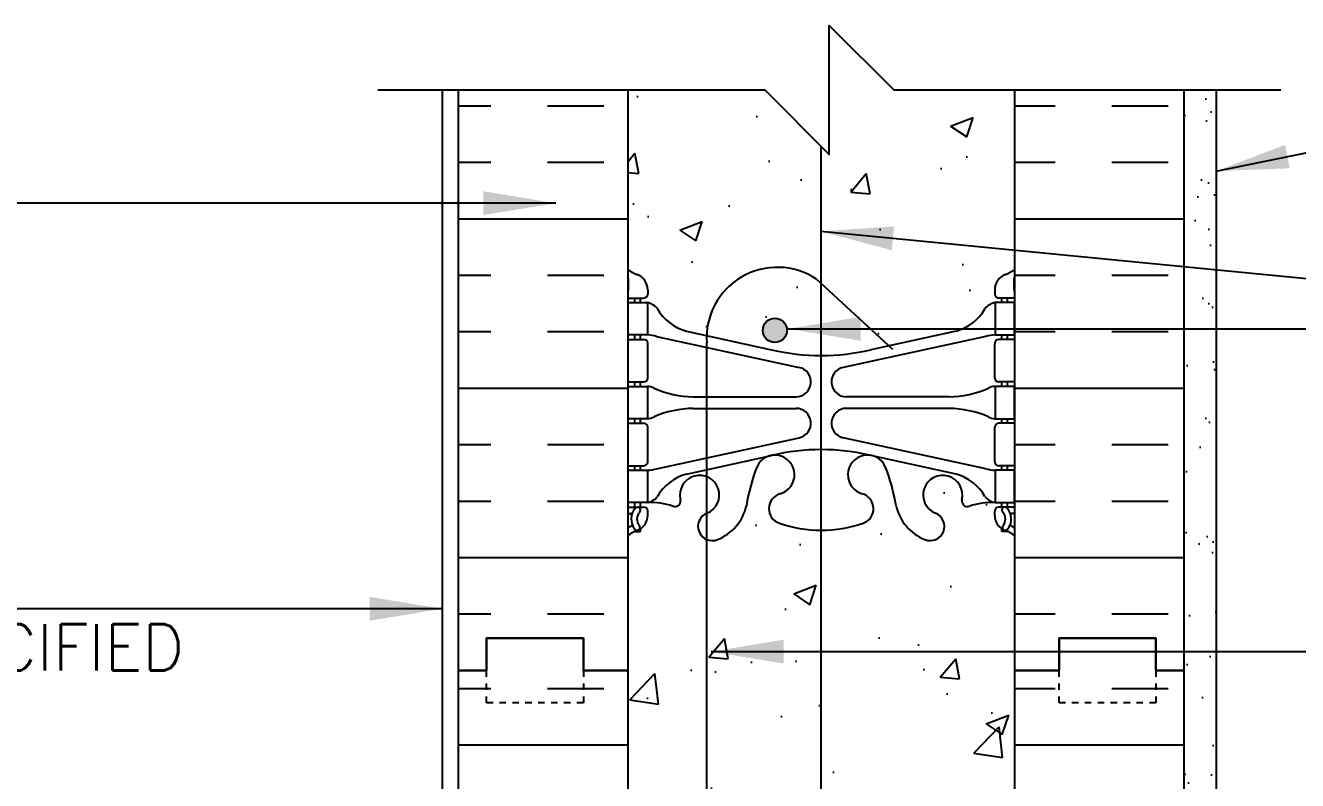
# Model space of a CAD drawing. Header units: inches. Extents: x -6.4 to 42.3, y 55.7 to 149.3.
# Drawn here: x 6.08 to 25.8, y 137.24 to 148.94 of the extents above; entities that cross this region are included whole.
import ezdxf

# ---------------------------------------------------------------- set-up
doc = ezdxf.new("R2010")
doc.units = ezdxf.units.IN
doc.header["$LTSCALE"] = 0.5
doc.header["$MEASUREMENT"] = 0
doc.linetypes.add('DASHED2', pattern=[0.375, 0.25, -0.125])
for name, color, linetype in [('HATCH', 12, 'Continuous'), ('LINE18', 9, 'Continuous'), ('line25', 2, 'Continuous'), ('LINE50', 5, 'Continuous'), ('LINE65', 3, 'Continuous'), ('LINE9', 9, 'Continuous'), ('TEXT', 4, 'Continuous'), ('Web_Edge', 9, 'Continuous')]:
    doc.layers.add(name, color=color, linetype=linetype)
doc.styles.add('DIM', font='romans.shx', dxfattribs={"width": 0.7})
doc.styles.get("Standard").update_dxf_attribs({"font": 'romans.shx', "height": 0.75})
doc.dimstyles.new('ext_12', dxfattribs={"dimscale": 12, "dimtxt": 0.09375, "dimasz": 0.09375, "dimexe": 0.09375, "dimexo": 0.0625, "dimgap": 0.0625, "dimtad": 1, "dimdec": 1, "dimzin": 2, "dimdsep": 46, "dimlunit": 4, "dimtxsty": 'DIM', "dimcen": 0.09, "dimdle": 0.09375, "dimclrt": 4, "dimadec": 0, "dimazin": 0, "dimtfac": 1, "dimtdec": 1, "dimtmove": 1, "dimatfit": 3, "dimfxl": 1, "dimfrac": 2, "dimtolj": 1, "dimtzin": 0, "dimarcsym": 0})

msp = doc.modelspace()

# ---------------------------------------------------------------- hatches: boundary and pattern name
at = {"layer": 'HATCH'}
h = msp.add_hatch(dxfattribs=at)
h.set_pattern_fill('AR-CONC', color=256, scale=0.5)
h.paths.add_polyline_path([(21.2160978, 87.5395802), (21.1110978, 87.5395802, -0.1889729321), (20.9552288, 87.6344247, 0.1963228336), (20.5060978, 87.9806844), (19.1842423, 88.27118, 0.0577946906), (18.4161015, 88.3602665, 0.0577946906), (17.6479607, 88.27118), (16.3261051, 87.9806844, 0.1963228336), (15.8769742, 87.6344247, -0.1889729321), (15.7211051, 87.5395802), (15.6161051, 87.5395802), (15.6161051, 87.4695802), (15.6636051, 87.4695802, -0.4142135624), (15.7261051, 87.4070802), (15.7261051, 87.3395802, -0.3178372452), (15.5594384, 87.1038779, 0.0824145898), (15.4161015, 87.0247715), (15.4161015, 85.498284), (17.4161015, 85.4982726), (18.4161015, 84.4982726), (18.4161015, 86.4982726), (19.4161015, 85.4982726), (21.4161015, 85.4982883), (21.4161015, 87.0247715, 0.0824145898), (21.2727645, 87.1038779, -0.3178372452), (21.1060978, 87.3395802), (21.1060978, 87.4070802, -0.4142135624), (21.1685978, 87.4695802), (21.2160978, 87.4695802)])
h.paths.add_polyline_path([(21.4161015, 93.2434075), (21.4161015, 93.9721406), (21.3411015, 93.7421406, -0.6), (21.2411015, 93.7421406), (21.1921884, 93.8921406), (21.0661015, 93.8921406, -0.4142135624), (21.0161015, 93.9421406), (21.0161015, 93.9721406), (20.9161015, 93.9721406), (20.9161015, 95.4874551, 0.2589583705), (20.6569609, 95.9542535, -0.3113104134), (20.6004014, 96.0843974, 2.1272927511), (20.1878158, 95.8599067, -1), (20.0243872, 95.4513837, -0.3253062267), (19.5578124, 96.1935496, 0.1048804382), (19.3854166, 97.005361, 1.4229132431), (19.0519098, 96.5382762, -0.7355925422), (19.0646946, 96.0802297, -0.0827551475), (18.4161015, 95.9721406, -0.0827551475), (17.7675083, 96.0802297, -0.7355925422), (17.7802932, 96.5382762, 1.4229132431), (17.4467863, 97.005361, 0.1048804382), (17.2743905, 96.1935496, -0.3253062267), (16.8078158, 95.4513837, -1), (16.6443872, 95.8599067, 2.1272927511), (16.2318015, 96.0843974, -0.3113104134), (16.175242, 95.9542535, 0.2589583705), (15.9161015, 95.4874551), (15.9161015, 93.9721406), (15.8161015, 93.9721406), (15.8161015, 93.9421406, -0.4142135624), (15.7661015, 93.8921406), (15.6400145, 93.8921406), (15.5911015, 93.7421406, -0.6), (15.4911015, 93.7421406), (15.4161015, 93.9721406), (15.4161015, 91.1543889, 0.0643975703), (15.5261051, 91.0884294), (15.6161051, 91.0884294), (15.6161051, 91.0467034, -0.2490694202), (15.7261051, 90.8395802), (15.7261051, 90.7720802, -0.4142135624), (15.6636051, 90.7095802), (15.6161051, 90.7095802), (15.6161051, 90.6395802), (15.7211051, 90.6395802, 0.1004604156), (16.1148036, 90.696743, -0.6014354321), (16.234307, 90.5918596, 2.1820948247), (16.6443872, 90.804769, -1), (16.8078158, 91.2132921, -0.2443795114), (17.2562236, 90.6925352, 0.0531565226), (17.4220631, 90.0784536, 0.2232530871), (17.6223909, 89.9135997), (17.6420092, 89.9092883, 0.9554715931), (17.7802932, 90.5027583, -0.7355925422), (17.7675083, 90.9608049, -0.0827551475), (18.4161015, 91.0688939, -0.0827551475), (19.0646946, 90.9608049, -0.7355925422), (19.0519098, 90.5027583, 0.9554715931), (19.1901937, 89.9092883), (19.2098121, 89.9135997, 0.2232530871), (19.4101399, 90.0784536, 0.0531565226), (19.5759793, 90.6925352, -0.2443795114), (20.0243872, 91.2132921, -1), (20.1878158, 90.804769, 2.1820948247), (20.5978959, 90.5918596, -0.6014354321), (20.7173994, 90.696743, 0.1004604156), (21.1110978, 90.6395802), (21.2160978, 90.6395802), (21.2160978, 90.7095802), (21.1685978, 90.7095802, -0.4142135624), (21.1060978, 90.7720802), (21.1060978, 90.8395802, -0.2490694202), (21.2160978, 91.0467034), (21.2160978, 91.0884294), (21.3060978, 91.0884294, 0.0643975703), (21.4161015, 91.1543889)])
h.paths.add_polyline_path([(18.3011006, 97.9779499, 0.4135815914), (17.9261015, 98.3521406), (16.5411015, 98.3521406, 0.4142135624), (15.9161015, 97.7271406), (15.9161015, 97.2004129, 0.5490706968), (16.4500553, 96.8607679), (17.4623785, 97.3345352, -0.0530942443), (17.9129196, 97.4896791, 0.3501185223)])
h.paths.add_polyline_path([(17.9129196, 99.3946021, -0.0530942443), (17.4623785, 99.549746), (16.4500553, 100.0235132, 0.5490706968), (15.9161015, 99.6838683), (15.9161015, 99.1571406, 0.4142135624), (16.5411015, 98.5321406), (17.9261015, 98.5321406, 0.4135815914), (18.3011006, 98.9063313, 0.3501185223)])
h.paths.add_polyline_path([(20.9161015, 99.1571406), (20.9161015, 99.6838683, 0.5490706968), (20.3821476, 100.0235132), (19.3698244, 99.549746, -0.0530942443), (18.9192833, 99.3946021, 0.3501185223), (18.5311023, 98.9063313, 0.4135815914), (18.9061015, 98.5321406), (20.2911015, 98.5321406, 0.4142135624)])
h.paths.add_polyline_path([(20.9161015, 97.7271406, 0.4142135624), (20.2911015, 98.3521406), (18.9061015, 98.3521406, 0.4135815914), (18.5311023, 97.9779499, 0.3501185223), (18.9192833, 97.4896791, -0.0530942443), (19.3698244, 97.3345352), (20.3821476, 96.8607679, 0.5490706968), (20.9161015, 97.2004129)])
h.paths.add_polyline_path([(20.9161015, 101.9310575), (20.7961015, 102.1310575), (20.7961015, 102.2434075), (20.7961015, 102.3557575), (20.9161015, 102.5557575), (20.9161015, 103.6966272, 0.2910966595), (20.6280399, 104.1494872), (19.3698244, 104.738332, 0.0933692721), (18.5629761, 104.9456635, 0.0163324644), (18.4161015, 104.9504624, 0.1098692817), (17.4623785, 104.738332), (16.204163, 104.1494872, 0.2910966595), (15.9161015, 103.6966272), (15.9161015, 102.5557575), (16.0361015, 102.3557575), (16.0361015, 102.2434075), (16.0361015, 102.1310575), (15.9161015, 101.9310575), (15.9161015, 100.7901877, 0.2910966595), (16.204163, 100.3373278), (17.4623785, 99.7484829, 0.1098692817), (18.4161015, 99.5363525, 0.1098692817), (19.3698244, 99.7484829), (20.6280399, 100.3373278, 0.2910966595), (20.9161015, 100.7901877)])
h.paths.add_polyline_path([(18.207655, 105.288492, 0.1570718047), (18.3011006, 105.5804837, 0.4135815914), (17.9261015, 105.9546743), (16.5411015, 105.9546743, 0.4142135624), (15.9161015, 105.3296743), (15.9161015, 104.8029466, 0.5490706968), (16.4500553, 104.4633017), (17.4623785, 104.9370689, -0.0530942443), (17.9129196, 105.0922128, 0.1829837551)])
h.paths.add_polyline_path([(18.3011006, 106.508865, 0.3501185224), (17.9129196, 106.9971359, -0.0530942443), (17.4623785, 107.1522797), (16.4500553, 107.626047, 0.5490706968), (15.9161015, 107.2864021), (15.9161015, 106.7596743, 0.4142135624), (16.5411015, 106.1346743), (17.9261015, 106.1346743, 0.4135815914)], flags=17)
h.paths.add_polyline_path([(20.9161015, 106.7596743), (20.9161015, 107.2864021, 0.5490706968), (20.3821476, 107.626047), (19.3698244, 107.1522797, -0.0516454986), (18.9319485, 107.0000804, -0.001444784), (18.9192833, 106.9971359, 0.3501185223), (18.5311023, 106.508865, 0.4135815914), (18.9061015, 106.1346743), (20.2911015, 106.1346743, 0.4142135624)], flags=17)
h.paths.add_polyline_path([(20.9161015, 105.3296743, 0.4142135624), (20.2911015, 105.9546743), (18.9061015, 105.9546743, 0.4135815914), (18.5311023, 105.5804837, 0.3501185223), (18.9192833, 105.0922128, -0.0530942443), (19.3698244, 104.9370689), (20.3821476, 104.4633017, 0.5490706968), (20.9161015, 104.8029466)])
h.paths.add_polyline_path([(24.0411015, 111.2434075), (12.7911015, 111.2434075), (12.7911015, 107.2434075), (15.4161015, 104.6184075), (15.4161015, 108.9993599), (15.9161015, 108.9993599, 0.2589583705), (16.175242, 108.5325614, -0.3113104134), (16.2318015, 108.4024175, 2.1272927511), (16.6443872, 108.6269082, -1), (16.8078158, 109.0354312, -0.3253062267), (17.2743905, 108.2932653, 0.1048804382), (17.4467863, 107.4814539, 1.4229132431), (17.7802932, 107.9485387, -0.7355925422), (17.7675083, 108.4065853, -0.0827551475), (18.4161015, 108.5146743, -0.0827551475), (19.0646946, 108.4065853, -0.7355925422), (19.0519098, 107.9485387, 1.4229132431), (19.3854166, 107.4814539, 0.1048804382), (19.5578124, 108.2932653, -0.3253062267), (20.0243872, 109.0354312, -1), (20.1878158, 108.6269082, 2.1272927511), (20.6004014, 108.4024175, -0.3113104134), (20.6569609, 108.5325614, 0.2589583705), (20.9161015, 108.9993599), (21.4161015, 108.9993599), (21.4161015, 104.6177981), (24.0411015, 107.2434075)])
h.paths.add_polyline_path([(33.738621, 110.2434075), (33.738621, 111.2434075), (24.5411015, 111.2434075), (24.5411015, 107.2428305), (33.738621, 107.2434253), (33.738621, 108.2434075), (34.738621, 109.2434075), (32.738621, 109.2434075)])
h.paths.add_polyline_path([(12.2911015, 111.2434075), (8.1036015, 111.2434075), (3.6454185, 111.0967368), (3.6454185, 109.3180606), (2.6454185, 108.3180606), (4.6454185, 108.3180606), (3.6454185, 107.3180606), (3.6454185, 105.0934906), (12.2911015, 105.3779266)])
h.paths.add_polyline_path([(21.4161015, 132.7260064, 0.0824145898), (21.2727645, 132.8051129, -0.3178372452), (21.1060978, 133.0408152), (21.1060978, 133.1083152, -0.4142135624), (21.1685978, 133.1708152), (21.2160978, 133.1708152), (21.2160978, 133.2408152), (21.1110978, 133.2408152, -0.1889729321), (20.9552288, 133.3356597, 0.1963228336), (20.5060978, 133.6819194), (19.1842423, 133.972415, 0.0577946906), (18.4161015, 134.0615014, 0.0577946906), (17.6479607, 133.972415), (16.3261051, 133.6819194, 0.1963228336), (15.8769742, 133.3356597, -0.1889729321), (15.7211051, 133.2408152), (15.6161051, 133.2408152), (15.6161051, 133.1708152), (15.6636051, 133.1708152, -0.4142135624), (15.7261051, 133.1083152), (15.7261051, 133.0408152, -0.3178372452), (15.5594384, 132.8051129, 0.0824145898), (15.4161015, 132.7260064), (15.4161015, 128.2148277), (18.6160716, 128.2148277), (18.6160716, 129.095319), (18.6785716, 129.2148277), (18.7410716, 129.095319), (18.7410716, 128.2148277), (21.4161015, 128.2148277)])
h.paths.add_polyline_path([(21.4161015, 138.9446424), (21.4161015, 141.033661, 0.0643975703), (21.3060978, 141.0996205), (21.2160978, 141.0996205), (21.2160978, 141.1413465, -0.2490694202), (21.1060978, 141.3484697), (21.1060978, 141.4159697, -0.4142135624), (21.1685978, 141.4784697), (21.2160978, 141.4784697), (21.2160978, 141.5484697), (21.1110978, 141.5484697, 0.1004604156), (20.7173994, 141.4913069, -0.6014354321), (20.5978959, 141.5961903, 2.1820948247), (20.1878158, 141.3832808, -1), (20.0243872, 140.9747578, -0.2443795114), (19.5759793, 141.4955147, 0.0531565226), (19.4101399, 142.1095963, 1.5531317869), (19.0519098, 141.6852916, -0.7355925422), (19.0646946, 141.227245, -0.0827551475), (18.4161015, 141.119156, -0.0827551475), (17.7675083, 141.227245, -0.7355925422), (17.7802932, 141.6852916, 1.5531317869), (17.4220631, 142.1095963, 0.0531565226), (17.2562236, 141.4955147, -0.2443795114), (16.8078158, 140.9747578, -1), (16.6443872, 141.3832808, 2.1820948247), (16.234307, 141.5961903, -0.6014354321), (16.1148036, 141.4913069, 0.1004604156), (15.7211051, 141.5484697), (15.6161051, 141.5484697), (15.6161051, 141.4784697), (15.6636051, 141.4784697, -0.4142135624), (15.7261051, 141.4159697), (15.7261051, 141.3484697, -0.2490694202), (15.6161051, 141.1413465), (15.6161051, 141.0996205), (15.5261051, 141.0996205, 0.0643975703), (15.4161015, 141.033661), (15.4161015, 138.9446424), (15.4161015, 136.8556239, 0.0643975703), (15.5261051, 136.7896644), (15.6161051, 136.7896644), (15.6161051, 136.7479383, -0.2490694202), (15.7261051, 136.5408152), (15.7261051, 136.4733152, -0.4142135624), (15.6636051, 136.4108152), (15.6161051, 136.4108152), (15.6161051, 136.3408152), (15.7211051, 136.3408152, 0.1004604156), (16.1148036, 136.3979779, -0.6014354321), (16.234307, 136.2930946, 2.1820948247), (16.6443872, 136.506004, -1), (16.8078158, 136.9145271, -0.2443795114), (17.2562236, 136.3937702, 0.0531565226), (17.4220631, 135.7796886, 1.5531317869), (17.7802932, 136.2039933, -0.7355925422), (17.7675083, 136.6620398, -0.0827551475), (18.4161015, 136.7701289, -0.0827551475), (19.0646946, 136.6620398, -0.7355925422), (19.0519098, 136.2039933, 1.5531317869), (19.4101399, 135.7796886, 0.0531565226), (19.5759793, 136.3937702, -0.2443795114), (20.0243872, 136.9145271, -1), (20.1878158, 136.506004, 2.1820948247), (20.5978959, 136.2930946, -0.6014354318), (20.7173994, 136.3979779, 0.1004604157), (21.1110978, 136.3408152), (21.2160978, 136.3408152), (21.2160978, 136.4108152), (21.1685978, 136.4108152, -0.4142135624), (21.1060978, 136.4733152), (21.1060978, 136.5408152, -0.2490694202), (21.2160978, 136.7479383), (21.2160978, 136.7896644), (21.3060978, 136.7896644, 0.0643975703), (21.4161015, 136.8556239)])
h.paths.add_polyline_path([(21.4161015, 147.9446354), (19.5411015, 147.9446323), (18.5411015, 148.9446323), (18.5411015, 146.9446323), (17.5411015, 147.9446323), (15.4161015, 147.9446359), (15.4161015, 145.1632784, 0.0824145898), (15.5594384, 145.084172, -0.3178372452), (15.7261051, 144.8484697), (15.7261051, 144.7809697, -0.4142135624), (15.6636051, 144.7184697), (15.6161051, 144.7184697), (15.6161051, 144.6484697), (15.7211051, 144.6484697, -0.1889729321), (15.8769742, 144.5536252, 0.1963228336), (16.3261051, 144.2073655), (17.6479607, 143.9168699, 0.0577946906), (18.4161015, 143.8277834, 0.0577946906), (19.1842423, 143.9168699), (20.5060978, 144.2073655, 0.1963228336), (20.9552288, 144.5536252, -0.1889729321), (21.1110978, 144.6484697), (21.2160978, 144.6484697), (21.2160978, 144.7184697), (21.1685978, 144.7184697, -0.4142135624), (21.1060978, 144.7809697), (21.1060978, 144.8484697, -0.3178372452), (21.2727645, 145.084172, 0.0824145898), (21.4161015, 145.1632784)])
h = msp.add_hatch(dxfattribs=at)
h.set_pattern_fill('AR-SAND', color=256, scale=0.5, style=0)
h.set_pattern_definition([(37.5, (-2811.8135, -357.8431), (-0.03149668, 0.96341188), [0, -0.76, 0, -0.85, 0, -0.8125]), (7.5, (-2811.8135, -357.8431), (0.88488835, 1.41107303), [0, -0.41, 0, -0.685, 0, -0.2625]), (327.5, (-2812.4285, -357.8431), (1.55707093, 0.00282953), [0, -0.25, 0, -0.9, 0, -1.175]), (317.5, (-2812.4285, -357.8431), (1.5030633, 0.4388378), [0, -0.125, 0, -0.59, 0, -0.675])])
h.paths.add_polyline_path([(24.5411015, 135.0015948), (24.0411015, 135.0015948), (24.0411015, 129.7020107), (24.5411015, 129.7020107)])
h.paths.add_polyline_path([(24.0411015, 135.0015948), (24.5411015, 135.0015948), (24.5411015, 139.2389194), (24.0411015, 139.2389194), (24.0411015, 138.9446424)])
h.paths.add_polyline_path([(24.0411015, 139.2389194), (24.5411015, 139.2389194), (24.5411015, 147.9355848), (24.0411015, 147.9355848)])
at = {"layer": 'LINE65'}
msp.add_hatch(color=256, dxfattribs=at).paths.add_polyline_path([(17.8851302, 144.2180633, 1), (17.5101302, 144.2180633, 1)])

# ---------------------------------------------------------------- linework, layer by layer
at = {"layer": 'HATCH'}
for p, q in [((12.7911015, 147.6977149), (13.2958797, 147.6977149)), ((14.1708797, 147.6977149), (15.0458797, 147.6977149)), ((21.4161015, 147.6977149), (22.0458797, 147.6977149)), ((22.9208797, 147.6977149), (23.7958797, 147.6977149)), ((12.7911015, 146.8227149), (13.2958797, 146.8227149)), ((14.1708797, 146.8227149), (15.0458797, 146.8227149)), ((21.4161015, 146.8227149), (22.0458797, 146.8227149)), ((22.9208797, 146.8227149), (23.7958797, 146.8227149)), ((12.7911015, 145.9477149), (15.4161015, 145.9477149)), ((21.4161015, 145.9477149), (24.0411015, 145.9477149)), ((12.7911015, 145.0727149), (13.2958797, 145.0727149)), ((14.1708797, 145.0727149), (15.0458797, 145.0727149)), ((21.4161015, 145.0727149), (22.0458797, 145.0727149)), ((22.9208797, 145.0727149), (23.7958797, 145.0727149)), ((12.7911015, 144.1977149), (13.2958797, 144.1977149)), ((14.1708797, 144.1977149), (15.0458797, 144.1977149)), ((21.4161015, 144.1977149), (22.0458797, 144.1977149)), ((22.9208797, 144.1977149), (23.7958797, 144.1977149)), ((12.7911015, 143.3227149), (15.4161015, 143.3227149)), ((21.4161015, 143.3227149), (24.0411015, 143.3227149)), ((12.7911015, 142.4477149), (13.2958797, 142.4477149)), ((14.1708797, 142.4477149), (15.0458797, 142.4477149)), ((21.4161015, 142.4477149), (22.0458797, 142.4477149)), ((22.9208797, 142.4477149), (23.7958797, 142.4477149)), ((12.7911015, 141.5727149), (13.2958797, 141.5727149)), ((14.1708797, 141.5727149), (15.0458797, 141.5727149)), ((21.4161015, 141.5727149), (22.0458797, 141.5727149)), ((22.9208797, 141.5727149), (23.7958797, 141.5727149)), ((12.7911015, 140.6977149), (15.4161015, 140.6977149)), ((21.4161015, 140.6977149), (24.0411015, 140.6977149)), ((12.7911015, 139.8227149), (13.2958797, 139.8227149)), ((14.1708797, 139.8227149), (15.0458797, 139.8227149)), ((21.4161015, 139.8227149), (22.0458797, 139.8227149)), ((22.9208797, 139.8227149), (23.7958797, 139.8227149)), ((21.3938996, 139.4056726), (21.3938996, 139.4056726)), ((12.7911015, 138.9477149), (13.2286015, 138.9477149)), ((14.7286015, 138.9477149), (15.0458797, 138.9477149)), ((21.4161015, 138.9477149), (22.0458797, 138.9477149)), ((23.6036015, 138.9477149), (23.7958797, 138.9477149)), ((12.7911015, 138.6687086), (13.2958797, 138.6687086)), ((14.1708797, 138.6687086), (15.0458797, 138.6687086)), ((21.4161015, 138.6687086), (22.0458797, 138.6687086)), ((22.9208797, 138.6687086), (23.7958797, 138.6687086)), ((12.7911015, 137.7937086), (15.4161015, 137.7937086)), ((21.4161015, 137.7937086), (24.0411015, 137.7937086))]:
    msp.add_line(p, q, dxfattribs=at)
at = {"layer": 'LINE18'}
msp.add_line((12.5411015, 147.9446424), (12.5411015, 127.9648277), dxfattribs=at)
msp.add_lwpolyline([(11.5411015, 147.9446424), (17.5411015, 147.9446323), (18.5411015, 146.9446323), (18.5411015, 148.9446323), (19.5411015, 147.9446323), (25.5411015, 147.9446424)], dxfattribs=at)
at = {"layer": 'line25'}
for p, q in [((15.4161015, 147.9446424), (15.4161015, 138.9446424)), ((21.4161015, 138.9446424), (21.4161015, 147.9446424)), ((15.4161015, 138.9446424), (15.4161015, 128.2148277)), ((21.4161015, 128.2148277), (21.4161015, 138.9446424))]:
    msp.add_line(p, q, dxfattribs=at)
at = {"layer": 'LINE50'}
for p, q in [((12.7911015, 138.9446424), (12.7911015, 147.9446424)), ((24.0411015, 138.9446424), (24.0411015, 147.9446424)), ((14.7286015, 139.4446424), (13.2286015, 139.4446424)), ((13.2286015, 139.4446424), (13.2286015, 138.9446424)), ((14.7286015, 138.9446424), (14.7286015, 139.4446424)), ((22.1036015, 138.9446424), (22.1036015, 139.4446424)), ((22.1036015, 139.4446424), (23.6036015, 139.4446424)), ((23.6036015, 139.4446424), (23.6036015, 138.9446424)), ((13.2286015, 138.9446424), (12.7911015, 138.9446424)), ((15.1661015, 138.9446424), (14.7286015, 138.9446424)), ((15.4161015, 138.9446424), (15.1661015, 138.9446424)), ((21.4161015, 138.9446424), (21.6661015, 138.9446424)), ((21.6661015, 138.9446424), (22.1036015, 138.9446424)), ((23.6036015, 138.9446424), (24.0411015, 138.9446424))]:
    msp.add_line(p, q, dxfattribs=at)
for points in [[(12.7911015, 128.2148277), (12.7911015, 138.9446424), (13.2286015, 138.9446424), (13.2286015, 139.4446424), (14.7286015, 139.4446424), (14.7286015, 138.9446424), (15.1661015, 138.9446424), (15.4161015, 138.9446424)], [(24.0411015, 129.7148277), (24.0411015, 138.9446424), (23.6036015, 138.9446424), (23.6036015, 139.4446424), (22.1036015, 139.4446424), (22.1036015, 138.9446424), (21.6661015, 138.9446424), (21.4161015, 138.9446424)]]:
    msp.add_lwpolyline(points, dxfattribs=at)
at = {"layer": 'LINE65'}
for p, q in [((18.4093652, 147.0763685), (18.4093652, 131.2148277)), ((18.3411509, 145.0119166), (19.5209029, 143.9276329)), ((16.6423079, 130.8881187), (16.6423079, 144.0219184))]:
    msp.add_line(p, q, dxfattribs=at)
msp.add_circle((17.6976302, 144.2180633), 0.1875, dxfattribs=at)
msp.add_arc((17.7346364, 144.1000876), 1.0951219, 56.36963594, 184.09322148, dxfattribs=at)
at = {"layer": 'LINE9'}
msp.add_line((24.5411015, 147.9446424), (24.5411015, 127.7148277), dxfattribs=at)
at = {"layer": 'LINE9', "linetype": 'DASHED2', "ltscale": 0.15}
for points in [[(14.7286015, 138.9446424), (14.7286015, 138.9446424), (14.7286015, 138.4446424), (13.2286015, 138.4446424), (13.2286015, 138.9446424), (13.2286015, 138.9446424)], [(23.6036015, 138.9446424), (23.6036015, 138.9446424), (23.6036015, 138.4446424), (22.1036015, 138.4446424), (22.1036015, 138.9446424), (22.1036015, 138.9446424)]]:
    msp.add_lwpolyline(points, dxfattribs=at)
at = {"layer": 'Web_Edge'}
for p, q in [((15.4261051, 144.8384697), (15.4261051, 145.0245398)), ((21.4060978, 144.8384697), (21.4060978, 145.0245398)), ((15.7261051, 144.8484697), (15.7261051, 144.7809697)), ((21.1060978, 144.8484697), (21.1060978, 144.7809697)), ((15.4161015, 144.7184697), (15.6636051, 144.7184697)), ((15.5261051, 144.6484697), (15.5261051, 144.7184697)), ((15.6161051, 144.6484697), (15.6161051, 144.7184697)), ((21.4161015, 144.7184697), (21.1685978, 144.7184697)), ((21.2160978, 144.6484697), (21.2160978, 144.7184697)), ((21.3060978, 144.6484697), (21.3060978, 144.7184697)), ((16.3261051, 144.2073655), (17.6479607, 143.9168699)), ((20.5060978, 144.2073655), (19.1842423, 143.9168699)), ((15.4161015, 144.0784697), (15.6636051, 144.0784697)), ((15.5261051, 144.0784697), (15.5261051, 144.1484697)), ((15.6161051, 144.0784697), (15.6161051, 144.1484697)), ((15.7261051, 143.4809697), (15.7261051, 144.0159697)), ((15.865105, 144.124667), (18.0763402, 143.6431091)), ((20.967098, 144.124667), (18.7558627, 143.6431091)), ((21.1060978, 143.4809697), (21.1060978, 144.0159697)), ((21.4161015, 144.0784697), (21.1685978, 144.0784697)), ((21.2160978, 144.0784697), (21.2160978, 144.1484697)), ((21.3060978, 144.0784697), (21.3060978, 144.1484697)), ((15.4161015, 143.4184697), (15.6636051, 143.4184697)), ((15.5261051, 143.3484697), (15.5261051, 143.4184697)), ((15.6161051, 143.3484697), (15.6161051, 143.4184697)), ((21.4161015, 143.4184697), (21.1685978, 143.4184697)), ((21.2160978, 143.3484697), (21.2160978, 143.4184697)), ((21.3060978, 143.3484697), (21.3060978, 143.4184697)), ((16.430831, 143.1884697), (18.0269727, 143.1884697)), ((20.4013719, 143.1884697), (18.8052302, 143.1884697)), ((16.430831, 143.0084697), (18.0269727, 143.0084697)), ((20.4013719, 143.0084697), (18.8052302, 143.0084697)), ((15.5261051, 142.7784697), (15.5261051, 142.8484697)), ((15.6161051, 142.7784697), (15.6161051, 142.8484697)), ((21.2160978, 142.7784697), (21.2160978, 142.8484697)), ((21.3060978, 142.7784697), (21.3060978, 142.8484697)), ((15.4161015, 142.7784697), (15.6636051, 142.7784697)), ((15.7261051, 142.1809697), (15.7261051, 142.7159697)), ((21.1060978, 142.1809697), (21.1060978, 142.7159697)), ((21.4161015, 142.7784697), (21.1685978, 142.7784697)), ((15.865105, 142.0722724), (18.0763402, 142.5538303)), ((20.967098, 142.0722724), (18.7558627, 142.5538303)), ((16.3261051, 141.9895739), (17.6479607, 142.2800695)), ((20.5060978, 141.9895739), (19.1842423, 142.2800695)), ((15.4161015, 142.1184697), (15.6636051, 142.1184697)), ((15.5261051, 142.0484697), (15.5261051, 142.1184697)), ((15.6161051, 142.0484697), (15.6161051, 142.1184697)), ((21.4161015, 142.1184697), (21.1685978, 142.1184697)), ((21.2160978, 142.0484697), (21.2160978, 142.1184697)), ((21.3060978, 142.0484697), (21.3060978, 142.1184697)), ((15.4161015, 141.4784697), (15.6636051, 141.4784697)), ((15.5261051, 141.4784697), (15.5261051, 141.5484697)), ((15.6161051, 141.4784697), (15.6161051, 141.5484697)), ((15.7261051, 141.3484697), (15.7261051, 141.4159697)), ((21.1060978, 141.3484697), (21.1060978, 141.4159697)), ((21.4161015, 141.4784697), (21.1685978, 141.4784697)), ((21.2160978, 141.4784697), (21.2160978, 141.5484697)), ((21.3060978, 141.4784697), (21.3060978, 141.5484697)), ((15.4161015, 141.3784697), (15.4579806, 141.3784697)), ((21.4161015, 141.3784697), (21.3742223, 141.3784697)), ((15.5261051, 141.0996205), (15.6161051, 141.0996205)), ((15.6161051, 141.0996205), (15.6161051, 141.1413465)), ((21.2160978, 141.0996205), (21.2160978, 141.1413465)), ((21.3060978, 141.0996205), (21.2160978, 141.0996205))]:
    msp.add_line(p, q, dxfattribs=at)
for points in [[(15.4211051, 144.6484697), (15.7211051, 144.6484697), (15.7211051, 144.1484697), (15.4211051, 144.1484697)], [(21.4110978, 144.6484697), (21.1110978, 144.6484697), (21.1110978, 144.1484697), (21.4110978, 144.1484697)], [(15.4211051, 143.3484697), (15.7211051, 143.3484697), (15.7211051, 142.8484697), (15.4211051, 142.8484697)], [(21.4110978, 143.3484697), (21.1110978, 143.3484697), (21.1110978, 142.8484697), (21.4110978, 142.8484697)], [(15.4211051, 142.0484697), (15.7211051, 142.0484697), (15.7211051, 141.5484697), (15.4211051, 141.5484697)], [(21.4110978, 142.0484697), (21.1110978, 142.0484697), (21.1110978, 141.5484697), (21.4110978, 141.5484697)]]:
    msp.add_lwpolyline(points, close=True, dxfattribs=at)
for centre, radius, start, end in [((15.7261051, 145.5555765), 0.5, 231.6833368, 250.52877936), ((21.1060978, 145.5555765), 0.5, 289.47122064, 308.3166632), ((15.7261051, 145.5555765), 0.6, 238.89067372, 238.92704909), ((15.4061051, 145.0245398), 0.02, 360, 58.92704909), ((15.4761051, 144.8484697), 0.25, 0, 70.52877936), ((21.3560978, 144.8484697), 0.25, 109.47122064, 180), ((21.4260978, 145.0245398), 0.02, 121.07295091, 180), ((21.1060978, 145.5555765), 0.6, 301.07295091, 301.10932628), ((15.4061051, 144.8384697), 0.02, 299.98802454, 360), ((15.6636051, 144.7809697), 0.0625, 270, 0), ((21.1685978, 144.7809697), 0.0625, 180, 270), ((21.4260978, 144.8384697), 0.02, 180, 240.01197546), ((15.6780467, 144.4022057), 0.25, 37.27766183, 80.08230222), ((21.1541562, 144.4022057), 0.25, 99.91769778, 142.72233817), ((16.5254765, 144.9303807), 0.75, 210.15498047, 254.58380911), ((20.3067264, 144.9303807), 0.75, 285.41619089, 329.84501953), ((15.6636051, 144.0159697), 0.0625, 0, 90), ((15.6304563, 143.1525868), 1, 76.42908795, 84.79906908), ((21.2017466, 143.1525868), 1, 95.20093092, 103.57091205), ((21.1685978, 144.0159697), 0.0625, 90, 180), ((18.4161015, 147.1839416), 3.3561582, 256.76915084, 270), ((18.4161015, 147.1839416), 3.3561582, 270, 283.23084916), ((18.0269727, 143.4184697), 0.23, 270, 77.60550866), ((18.8052302, 143.4184697), 0.23, 102.39449134, 270), ((15.6636051, 143.4809697), 0.0625, 270, 0), ((21.1685978, 143.4809697), 0.0625, 180, 270), ((15.7169823, 143.129786), 0.2187225, 60.49374659, 88.91995366), ((15.7169823, 143.129786), 0.2187225, 60.49374659, 88.91995366), ((16.4609808, 144.7881856), 1.6, 246.56733889, 268.92027732), ((16.4609808, 144.7881856), 1.6, 246.56733889, 268.92027732), ((20.3712221, 144.7881856), 1.6, 271.07972268, 293.43266111), ((20.3712221, 144.7881856), 1.6, 271.07972268, 293.43266111), ((21.1152206, 143.129786), 0.2187225, 91.08004634, 119.50625341), ((21.1152206, 143.129786), 0.2187225, 91.08004634, 119.50625341), ((16.4609808, 141.4087538), 1.6, 91.07972268, 113.43266111), ((18.0269727, 142.7784697), 0.23, 282.39449134, 90), ((18.8052302, 142.7784697), 0.23, 90, 257.60550866), ((20.3712221, 141.4087538), 1.6, 66.56733889, 88.92027732), ((15.7169823, 143.0671534), 0.2187225, 271.08004634, 299.50625341), ((21.1152206, 143.0671534), 0.2187225, 240.49374659, 268.91995366), ((15.6636051, 142.7159697), 0.0625, 0, 90), ((21.1685978, 142.7159697), 0.0625, 90, 180), ((17.6976302, 141.9788761), 0.305, 285.72534595, 154.62182682), ((18.4161015, 139.0129978), 3.3561582, 90, 103.23084916), ((18.4161015, 139.0129978), 3.3561582, 76.76915084, 90), ((19.1345728, 141.9788761), 0.305, 25.37817318, 254.27465405), ((15.6636051, 142.1809697), 0.0625, 270, 0), ((15.6304563, 143.0443526), 1, 275.20093092, 283.57091205), ((20.219065, 141.0248012), 3, 158.80161002, 170.97273259), ((16.613138, 141.0248012), 3, 9.02726741, 21.19838998), ((21.2017466, 143.0443526), 1, 256.42908795, 264.79906908), ((21.1685978, 142.1809697), 0.0625, 180, 270), ((16.5254765, 141.2665587), 0.75, 105.41619089, 149.84501953), ((16.5311015, 141.6664616), 0.305, 291.80374799, 193.32049433), ((20.3011015, 141.6664616), 0.305, 346.67950567, 248.19625201), ((20.3067264, 141.2665587), 0.75, 30.15498047, 74.58380911), ((15.6780467, 141.7947337), 0.25, 279.91769778, 322.72233817), ((17.8453395, 141.4542744), 0.24, 105.72534595, 251.07703609), ((18.9868634, 141.4542744), 0.24, 288.92296391, 74.27465405), ((21.1541562, 141.7947337), 0.25, 217.27766183, 260.08230222), ((15.7198125, 141.2939103), 0.25, 137.53913216, 219.885488), ((15.5685761, 141.432303), 0.045, 317.53913216, 137.53913216), ((15.6636051, 141.4159697), 0.0625, 360, 90), ((15.777138, 140.5500408), 1, 70.09329684, 93.21213356), ((16.1467283, 141.5754545), 0.09, 251.1348612, 13.32049433), ((16.5311015, 141.6664616), 0.745, 291.80374799, 346.73477852), ((20.3011015, 141.6664616), 0.745, 193.26522148, 248.19625201), ((20.6854746, 141.5754545), 0.09, 166.67950567, 288.8651388), ((21.0550649, 140.5500408), 1, 86.78786644, 109.90670316), ((21.1685978, 141.4159697), 0.0625, 90, 180), ((21.2636268, 141.432303), 0.045, 42.46086784, 222.46086784), ((21.1123904, 141.2939103), 0.25, 320.114512, 42.46086784), ((15.4579806, 141.3584697), 0.02, 345.8459342, 90), ((15.4648153, 141.2036152), 0.02, 294.92522929, 19.20839779), ((15.4761051, 141.3484697), 0.25, 289.47122064, 360), ((15.7198125, 141.2939103), 0.16, 137.53913216, 219.9999228), ((16.7261015, 141.1790193), 0.22, 111.80374799, 291.80374799), ((18.4161015, 143.119156), 2, 251.07703609, 270), ((18.4161015, 143.119156), 2, 270, 288.92296391), ((20.1061015, 141.1790193), 0.22, 248.19625201, 68.19625201), ((21.3560978, 141.3484697), 0.25, 180, 250.52877936), ((21.1123904, 141.2939103), 0.16, 320.0000772, 42.46086784), ((21.3673877, 141.2036152), 0.02, 160.79160221, 245.07477071), ((21.3742223, 141.3584697), 0.02, 90, 194.1540658), ((15.7261051, 140.6413629), 0.6, 114.92522929, 121.10932628), ((15.7261051, 140.6413629), 0.5, 109.47122064, 128.3166632), ((15.5620461, 141.1630136), 0.0450092, 218.55199932, 40.81210077), ((21.2701568, 141.1630136), 0.0450092, 139.18789923, 321.44800068), ((21.1060978, 140.6413629), 0.5, 51.6833368, 70.52877936), ((21.1060978, 140.6413629), 0.6, 58.89067372, 65.07477071)]:
    msp.add_arc(centre, radius, start, end, dxfattribs=at)

# ---------------------------------------------------------------- texts
at = {"layer": 'TEXT', "insert": (-6.4260729, 139.3054517), "char_height": 0.72, "width": 14.97902193, "attachment_point": 4}
msp.add_mtext('EXTERIOR FINISH AS SPECIFIED', dxfattribs=at)

# ---------------------------------------------------------------- leaders
at = {"layer": 'TEXT'}
for points in [[(24.5411015, 146.6877777), (34.3968213, 148.6877777), (36.0833333, 148.6877777)], [(14.3022053, 146.1894446), (7.0854272, 146.1894446), (5.5798002, 146.1894446)], [(18.4093652, 145.7532584), (33.943544, 144.241768), (35.630056, 144.241768)], [(17.9025444, 144.241768), (33.943544, 144.241768), (35.630056, 144.241768)], [(12.5411015, 139.9017237), (7.3433279, 139.9017237), (4.7863199, 139.9017237)], [(16.7099705, 139.237422), (37.0788625, 139.2444078), (38.7653745, 139.2444078)]]:
    msp.add_leader(points, dimstyle='ext_12', override={"dimgap": 0.0625, "dimtad": 0}, dxfattribs=at)

doc.saveas('drawing.dxf')
